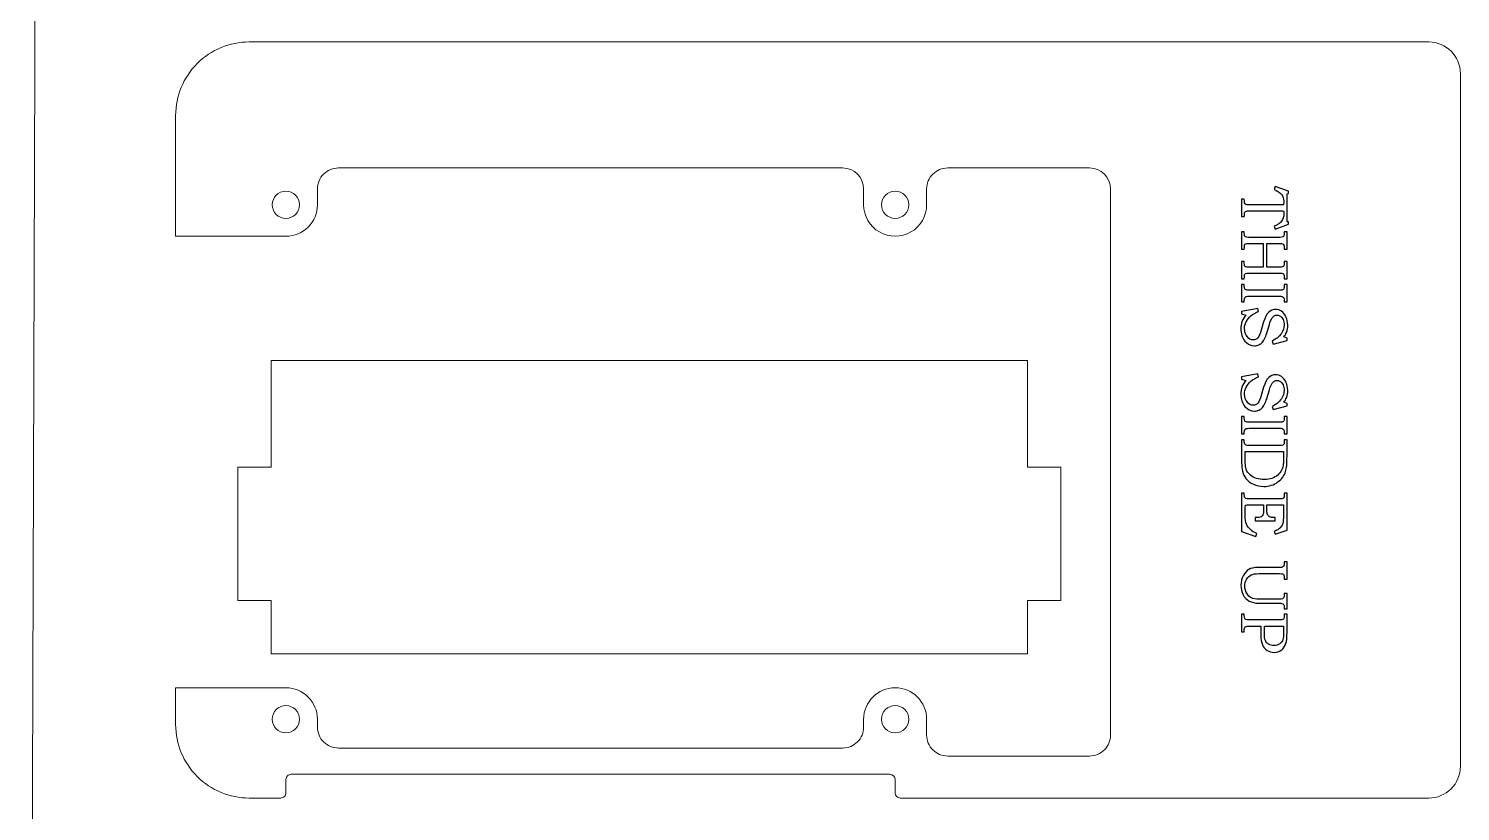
# Model space of a CAD drawing. Header units: inches. Extents: x -11.8 to 10.7, y -6 to 6.
# Drawn here: x 2.1 to 7.47, y -1.45 to 1.48 of the extents above; entities that cross this region are included whole.
import ezdxf

# ---------------------------------------------------------------- set-up
doc = ezdxf.new("R2010")
doc.units = ezdxf.units.IN
doc.header["$MEASUREMENT"] = 0
doc.layers.add('Layer 1', color=7, linetype='Continuous', plot=False)

msp = doc.modelspace()

# ---------------------------------------------------------------- linework, layer by layer
at = {"layer": 'Layer 1', "color": 250, "lineweight": 9}
for points in [[(2.1393, 6), (2.1393, 6), (2.1007, -6), (2.1007, -6)], [(2.6518, -1.1245), (2.6518, -1.1245), (2.6518, -0.9867), (2.6518, -0.9867)]]:
    msp.add_open_spline(points, degree=3, dxfattribs=at)
at = {"layer": 'Layer 1', "lineweight": 9}
for points, knots in [([(2.6518, 1.159), (2.6518, 1.2321), (2.6808, 1.3022), (2.7325, 1.3539), (2.7842, 1.4055), (2.8543, 1.4346), (2.9274, 1.4346)], [0, 0, 0, 0, 0.5, 0.5, 0.5, 1, 1, 1, 1]), ([(2.6518, 1.159), (2.6518, 1.159), (2.6518, 0.7062), (2.6518, 0.7062), (2.6518, 0.7062), (3.0652, 0.7062), (3.0652, 0.7062)], [0, 0, 0, 0, 0.5, 0.5, 0.5, 1, 1, 1, 1]), ([(3.1833, 0.8834), (3.1833, 0.9043), (3.1916, 0.9243), (3.2063, 0.9391), (3.2211, 0.9538), (3.2411, 0.9621), (3.262, 0.9621)], [0, 0, 0, 0, 0.5, 0.5, 0.5, 1, 1, 1, 1]), ([(5.4667, 0.8834), (5.4667, 0.9043), (5.475, 0.9243), (5.4898, 0.9391), (5.5046, 0.9538), (5.5246, 0.9621), (5.5455, 0.9621)], [0, 0, 0, 0, 0.5, 0.5, 0.5, 1, 1, 1, 1]), ([(3.1163, 0.8243), (3.1163, 0.7961), (3.0934, 0.7732), (3.0652, 0.7732), (3.0369, 0.7732), (3.014, 0.7961), (3.014, 0.8243), (3.014, 0.8526), (3.0369, 0.8755), (3.0652, 0.8755), (3.0934, 0.8755), (3.1163, 0.8526), (3.1163, 0.8243)], [0, 0, 0, 0, 0.25, 0.25, 0.25, 0.5, 0.5, 0.5, 0.75, 0.75, 0.75, 1, 1, 1, 1]), ([(5.3998, 0.8243), (5.3998, 0.7961), (5.3769, 0.7732), (5.3486, 0.7732), (5.3204, 0.7732), (5.2974, 0.7961), (5.2974, 0.8243), (5.2974, 0.8526), (5.3204, 0.8755), (5.3486, 0.8755), (5.3769, 0.8755), (5.3998, 0.8526), (5.3998, 0.8243)], [0, 0, 0, 0, 0.25, 0.25, 0.25, 0.5, 0.5, 0.5, 0.75, 0.75, 0.75, 1, 1, 1, 1]), ([(3.1833, 0.8243), (3.1833, 0.793), (3.1708, 0.763), (3.1487, 0.7408), (3.1265, 0.7187), (3.0965, 0.7062), (3.0652, 0.7062)], [0, 0, 0, 0, 0.5, 0.5, 0.5, 1, 1, 1, 1]), ([(5.4667, 0.8243), (5.4667, 0.7821), (5.4442, 0.7431), (5.4077, 0.7221), (5.3711, 0.701), (5.3261, 0.701), (5.2896, 0.7221), (5.253, 0.7431), (5.2305, 0.7821), (5.2305, 0.8243)], [0, 0, 0, 0, 0.333333, 0.333333, 0.333333, 0.666667, 0.666667, 0.666667, 1, 1, 1, 1]), ([(5.2305, -1.1048), (5.2305, -1.0396), (5.2834, -0.9867), (5.3486, -0.9867), (5.4139, -0.9867), (5.4667, -1.0396), (5.4667, -1.1048)], [0, 0, 0, 0, 0.5, 0.5, 0.5, 1, 1, 1, 1]), ([(3.1163, -1.1048), (3.1163, -1.1331), (3.0934, -1.156), (3.0652, -1.156), (3.0369, -1.156), (3.014, -1.1331), (3.014, -1.1048), (3.014, -1.0765), (3.0369, -1.0536), (3.0652, -1.0536), (3.0934, -1.0536), (3.1163, -1.0765), (3.1163, -1.1048)], [0, 0, 0, 0, 0.25, 0.25, 0.25, 0.5, 0.5, 0.5, 0.75, 0.75, 0.75, 1, 1, 1, 1]), ([(5.3998, -1.1048), (5.3998, -1.1331), (5.3769, -1.156), (5.3486, -1.156), (5.3204, -1.156), (5.2974, -1.1331), (5.2974, -1.1048), (5.2974, -1.0765), (5.3204, -1.0536), (5.3486, -1.0536), (5.3769, -1.0536), (5.3998, -1.0765), (5.3998, -1.1048)], [0, 0, 0, 0, 0.25, 0.25, 0.25, 0.5, 0.5, 0.5, 0.75, 0.75, 0.75, 1, 1, 1, 1]), ([(2.9274, -1.4001), (2.8543, -1.4001), (2.7842, -1.371), (2.7325, -1.3194), (2.6808, -1.2677), (2.6518, -1.1976), (2.6518, -1.1245)], [0, 0, 0, 0, 0.5, 0.5, 0.5, 1, 1, 1, 1]), ([(3.262, -1.2126), (3.2411, -1.2126), (3.2211, -1.2043), (3.2063, -1.1895), (3.1916, -1.1748), (3.1833, -1.1547), (3.1833, -1.1339)], [0, 0, 0, 0, 0.5, 0.5, 0.5, 1, 1, 1, 1]), ([(5.2305, -1.1339), (5.2305, -1.1547), (5.2222, -1.1748), (5.2075, -1.1895), (5.1927, -1.2043), (5.1727, -1.2126), (5.1518, -1.2126)], [0, 0, 0, 0, 0.5, 0.5, 0.5, 1, 1, 1, 1]), ([(5.5455, -1.2426), (5.5246, -1.2426), (5.5046, -1.2343), (5.4898, -1.2195), (5.475, -1.2048), (5.4667, -1.1847), (5.4667, -1.1639)], [0, 0, 0, 0, 0.5, 0.5, 0.5, 1, 1, 1, 1]), ([(6.1557, -1.1639), (6.1557, -1.1847), (6.1474, -1.2048), (6.1327, -1.2195), (6.1179, -1.2343), (6.0979, -1.2426), (6.077, -1.2426)], [0, 0, 0, 0, 0.5, 0.5, 0.5, 1, 1, 1, 1]), ([(7.4671, -1.282), (7.4671, -1.3133), (7.4547, -1.3433), (7.4325, -1.3655), (7.4104, -1.3876), (7.3803, -1.4001), (7.349, -1.4001)], [0, 0, 0, 0, 0.5, 0.5, 0.5, 1, 1, 1, 1]), ([(3.0652, -1.3307), (3.0652, -1.3255), (3.0672, -1.3205), (3.0709, -1.3168), (3.0746, -1.3131), (3.0796, -1.311), (3.0849, -1.311)], [0, 0, 0, 0, 0.5, 0.5, 0.5, 1, 1, 1, 1]), ([(3.0652, -1.3804), (3.0652, -1.3856), (3.0631, -1.3906), (3.0594, -1.3943), (3.0557, -1.398), (3.0507, -1.4001), (3.0455, -1.4001)], [0, 0, 0, 0, 0.5, 0.5, 0.5, 1, 1, 1, 1]), ([(5.3683, -1.4001), (5.3631, -1.4001), (5.3581, -1.398), (5.3544, -1.3943), (5.3507, -1.3906), (5.3486, -1.3856), (5.3486, -1.3804)], [0, 0, 0, 0, 0.5, 0.5, 0.5, 1, 1, 1, 1])]:
    msp.add_open_spline(points, degree=3, knots=knots, dxfattribs=at)
for points in [[(7.349, 1.4346), (7.349, 1.4346), (2.9274, 1.4346), (2.9274, 1.4346)], [(7.349, 1.4346), (7.4143, 1.4346), (7.4671, 1.3817), (7.4671, 1.3165)], [(7.4671, -1.282), (7.4671, -1.282), (7.4671, 1.3165), (7.4671, 1.3165)], [(5.1518, 0.9621), (5.1518, 0.9621), (3.262, 0.9621), (3.262, 0.9621)], [(5.1518, 0.9621), (5.1953, 0.9621), (5.2305, 0.9269), (5.2305, 0.8834)], [(6.077, 0.9621), (6.077, 0.9621), (5.5455, 0.9621), (5.5455, 0.9621)], [(6.077, 0.9621), (6.1205, 0.9621), (6.1557, 0.9269), (6.1557, 0.8834)], [(3.1833, 0.8834), (3.1833, 0.8834), (3.1833, 0.8243), (3.1833, 0.8243)], [(5.2305, 0.8243), (5.2305, 0.8243), (5.2305, 0.8834), (5.2305, 0.8834)], [(5.4667, 0.8834), (5.4667, 0.8834), (5.4667, 0.8243), (5.4667, 0.8243)], [(6.1557, -1.1639), (6.1557, -1.1639), (6.1557, 0.8834), (6.1557, 0.8834)], [(2.6518, -0.9867), (2.6518, -0.9867), (3.0652, -0.9867), (3.0652, -0.9867)], [(3.0652, -0.9867), (3.1304, -0.9867), (3.1833, -1.0396), (3.1833, -1.1048)], [(3.1833, -1.1048), (3.1833, -1.1048), (3.1833, -1.1339), (3.1833, -1.1339)], [(5.2305, -1.1339), (5.2305, -1.1339), (5.2305, -1.1048), (5.2305, -1.1048)], [(5.4667, -1.1048), (5.4667, -1.1048), (5.4667, -1.1639), (5.4667, -1.1639)], [(3.262, -1.2126), (3.262, -1.2126), (5.1518, -1.2126), (5.1518, -1.2126)], [(5.5455, -1.2426), (5.5455, -1.2426), (6.077, -1.2426), (6.077, -1.2426)], [(3.0652, -1.3804), (3.0652, -1.3804), (3.0652, -1.3307), (3.0652, -1.3307)], [(3.0849, -1.311), (3.0849, -1.311), (5.3289, -1.311), (5.3289, -1.311)], [(5.3289, -1.311), (5.3398, -1.311), (5.3486, -1.3198), (5.3486, -1.3307)], [(5.3486, -1.3307), (5.3486, -1.3307), (5.3486, -1.3804), (5.3486, -1.3804)], [(2.9274, -1.4001), (2.9274, -1.4001), (3.0455, -1.4001), (3.0455, -1.4001)], [(5.3683, -1.4001), (5.3683, -1.4001), (7.349, -1.4001), (7.349, -1.4001)]]:
    msp.add_open_spline(points, degree=3, dxfattribs=at)
at = {"layer": 'Layer 1', "color": 250}
for points, knots in [([(6.8232, 0.8746), (6.8232, 0.8746), (6.8232, 0.8661), (6.8232, 0.8661), (6.8232, 0.8661), (6.8174, 0.8649), (6.8174, 0.8649), (6.8174, 0.8649), (6.8174, 0.7608), (6.8174, 0.7608), (6.8174, 0.7608), (6.8232, 0.7599), (6.8232, 0.7599), (6.8232, 0.7599), (6.8232, 0.7509), (6.8232, 0.7509), (6.8232, 0.7509), (6.7732, 0.7329), (6.7732, 0.7329), (6.7732, 0.7329), (6.7692, 0.7439), (6.7692, 0.7439), (6.7825, 0.7492), (6.7919, 0.7554), (6.7973, 0.7627), (6.8027, 0.7699), (6.8054, 0.7792), (6.8054, 0.7905), (6.8054, 0.7952), (6.8052, 0.798), (6.8049, 0.7989), (6.8045, 0.7998), (6.8039, 0.8005), (6.803, 0.8008), (6.8021, 0.8012), (6.7992, 0.8014), (6.7945, 0.8014), (6.7945, 0.8014), (6.6764, 0.8014), (6.6764, 0.8014), (6.6708, 0.8014), (6.667, 0.8011), (6.665, 0.8005), (6.663, 0.7999), (6.6615, 0.799), (6.6605, 0.7978), (6.6594, 0.7967), (6.6587, 0.7952), (6.6582, 0.7932), (6.6577, 0.7912), (6.6575, 0.7867), (6.6574, 0.7799), (6.6574, 0.7799), (6.6472, 0.7799), (6.6472, 0.7799), (6.6472, 0.7799), (6.6472, 0.8451), (6.6472, 0.8451), (6.6472, 0.8451), (6.6574, 0.8451), (6.6574, 0.8451), (6.6575, 0.8379), (6.6577, 0.8335), (6.6582, 0.8318), (6.659, 0.829), (6.6605, 0.8269), (6.6628, 0.8257), (6.6651, 0.8245), (6.6693, 0.8239), (6.6754, 0.8239), (6.6754, 0.8239), (6.796, 0.8239), (6.796, 0.8239), (6.7997, 0.8239), (6.802, 0.824), (6.8029, 0.8244), (6.8037, 0.8248), (6.8043, 0.8255), (6.8047, 0.8265), (6.8052, 0.8275), (6.8054, 0.8296), (6.8054, 0.8327), (6.8054, 0.8416), (6.8043, 0.8487), (6.802, 0.854), (6.7997, 0.8593), (6.7959, 0.8644), (6.7904, 0.8691), (6.785, 0.8738), (6.7779, 0.8778), (6.7692, 0.8811), (6.7692, 0.8811), (6.7732, 0.8921), (6.7732, 0.8921), (6.7732, 0.8921), (6.8232, 0.8746), (6.8232, 0.8746)], [0, 0, 0, 0, 0.03125, 0.03125, 0.03125, 0.0625, 0.0625, 0.0625, 0.09375, 0.09375, 0.09375, 0.125, 0.125, 0.125, 0.15625, 0.15625, 0.15625, 0.1875, 0.1875, 0.1875, 0.21875, 0.21875, 0.21875, 0.25, 0.25, 0.25, 0.28125, 0.28125, 0.28125, 0.3125, 0.3125, 0.3125, 0.34375, 0.34375, 0.34375, 0.375, 0.375, 0.375, 0.40625, 0.40625, 0.40625, 0.4375, 0.4375, 0.4375, 0.46875, 0.46875, 0.46875, 0.5, 0.5, 0.5, 0.53125, 0.53125, 0.53125, 0.5625, 0.5625, 0.5625, 0.59375, 0.59375, 0.59375, 0.625, 0.625, 0.625, 0.65625, 0.65625, 0.65625, 0.6875, 0.6875, 0.6875, 0.71875, 0.71875, 0.71875, 0.75, 0.75, 0.75, 0.78125, 0.78125, 0.78125, 0.8125, 0.8125, 0.8125, 0.84375, 0.84375, 0.84375, 0.875, 0.875, 0.875, 0.90625, 0.90625, 0.90625, 0.9375, 0.9375, 0.9375, 0.96875, 0.96875, 0.96875, 1, 1, 1, 1]), ([(6.8174, 0.7233), (6.8174, 0.7233), (6.8174, 0.6576), (6.8174, 0.6576), (6.8174, 0.6576), (6.8072, 0.6576), (6.8072, 0.6576), (6.8072, 0.6576), (6.8072, 0.6621), (6.8072, 0.6621), (6.8072, 0.6673), (6.8067, 0.671), (6.8057, 0.6733), (6.8047, 0.6755), (6.803, 0.6771), (6.8005, 0.678), (6.7987, 0.6787), (6.795, 0.6791), (6.7892, 0.6791), (6.7892, 0.6791), (6.7417, 0.6791), (6.7417, 0.6791), (6.7417, 0.6791), (6.7417, 0.5906), (6.7417, 0.5906), (6.7417, 0.5906), (6.7879, 0.5906), (6.7879, 0.5906), (6.7942, 0.5906), (6.798, 0.5908), (6.7993, 0.5912), (6.8019, 0.5918), (6.8039, 0.5932), (6.8052, 0.5954), (6.8065, 0.5975), (6.8072, 0.6008), (6.8072, 0.6052), (6.8072, 0.6052), (6.8072, 0.6118), (6.8072, 0.6118), (6.8072, 0.6118), (6.8174, 0.6118), (6.8174, 0.6118), (6.8174, 0.6118), (6.8174, 0.5468), (6.8174, 0.5468), (6.8174, 0.5468), (6.8072, 0.5468), (6.8072, 0.5468), (6.8072, 0.5468), (6.8072, 0.5527), (6.8072, 0.5527), (6.8072, 0.5572), (6.8067, 0.5605), (6.8056, 0.5624), (6.8046, 0.5643), (6.8032, 0.5657), (6.8015, 0.5664), (6.7997, 0.5672), (6.796, 0.5676), (6.7902, 0.5676), (6.7902, 0.5676), (6.6742, 0.5676), (6.6742, 0.5676), (6.6677, 0.5676), (6.6636, 0.5672), (6.6619, 0.5664), (6.6601, 0.5655), (6.6589, 0.5639), (6.6582, 0.5615), (6.6577, 0.56), (6.6574, 0.5551), (6.6574, 0.5468), (6.6574, 0.5468), (6.6472, 0.5468), (6.6472, 0.5468), (6.6472, 0.5468), (6.6472, 0.6118), (6.6472, 0.6118), (6.6472, 0.6118), (6.6574, 0.6118), (6.6574, 0.6118), (6.6574, 0.6118), (6.6574, 0.6071), (6.6574, 0.6071), (6.6574, 0.6011), (6.6578, 0.5971), (6.6586, 0.5951), (6.6594, 0.5932), (6.6607, 0.5919), (6.6625, 0.5913), (6.6639, 0.5908), (6.6682, 0.5906), (6.6754, 0.5906), (6.6754, 0.5906), (6.7284, 0.5906), (6.7284, 0.5906), (6.7284, 0.5906), (6.7284, 0.6791), (6.7284, 0.6791), (6.7284, 0.6791), (6.6742, 0.6791), (6.6742, 0.6791), (6.6677, 0.6791), (6.6636, 0.6787), (6.6618, 0.6778), (6.66, 0.677), (6.6588, 0.6753), (6.6582, 0.6728), (6.6577, 0.671), (6.6574, 0.666), (6.6574, 0.6576), (6.6574, 0.6576), (6.6472, 0.6576), (6.6472, 0.6576), (6.6472, 0.6576), (6.6472, 0.7233), (6.6472, 0.7233), (6.6472, 0.7233), (6.6574, 0.7233), (6.6574, 0.7233), (6.6574, 0.7233), (6.6574, 0.7192), (6.6574, 0.7192), (6.6574, 0.7128), (6.6577, 0.7089), (6.6585, 0.7073), (6.6592, 0.7057), (6.6605, 0.7044), (6.6625, 0.7035), (6.6644, 0.7025), (6.6679, 0.7021), (6.6729, 0.7021), (6.6729, 0.7021), (6.7902, 0.7021), (6.7902, 0.7021), (6.7955, 0.7021), (6.7991, 0.7025), (6.8012, 0.7034), (6.8032, 0.7042), (6.8047, 0.7056), (6.8057, 0.7074), (6.8067, 0.7092), (6.8072, 0.7122), (6.8072, 0.7165), (6.8072, 0.7165), (6.8072, 0.7233), (6.8072, 0.7233), (6.8072, 0.7233), (6.8174, 0.7233), (6.8174, 0.7233)], [0, 0, 0, 0, 0.02, 0.02, 0.02, 0.04, 0.04, 0.04, 0.06, 0.06, 0.06, 0.08, 0.08, 0.08, 0.1, 0.1, 0.1, 0.12, 0.12, 0.12, 0.14, 0.14, 0.14, 0.16, 0.16, 0.16, 0.18, 0.18, 0.18, 0.2, 0.2, 0.2, 0.22, 0.22, 0.22, 0.24, 0.24, 0.24, 0.26, 0.26, 0.26, 0.28, 0.28, 0.28, 0.3, 0.3, 0.3, 0.32, 0.32, 0.32, 0.34, 0.34, 0.34, 0.36, 0.36, 0.36, 0.38, 0.38, 0.38, 0.4, 0.4, 0.4, 0.42, 0.42, 0.42, 0.44, 0.44, 0.44, 0.46, 0.46, 0.46, 0.48, 0.48, 0.48, 0.5, 0.5, 0.5, 0.52, 0.52, 0.52, 0.54, 0.54, 0.54, 0.56, 0.56, 0.56, 0.58, 0.58, 0.58, 0.6, 0.6, 0.6, 0.62, 0.62, 0.62, 0.64, 0.64, 0.64, 0.66, 0.66, 0.66, 0.68, 0.68, 0.68, 0.7, 0.7, 0.7, 0.72, 0.72, 0.72, 0.74, 0.74, 0.74, 0.76, 0.76, 0.76, 0.78, 0.78, 0.78, 0.8, 0.8, 0.8, 0.82, 0.82, 0.82, 0.84, 0.84, 0.84, 0.86, 0.86, 0.86, 0.88, 0.88, 0.88, 0.9, 0.9, 0.9, 0.92, 0.92, 0.92, 0.94, 0.94, 0.94, 0.96, 0.96, 0.96, 0.98, 0.98, 0.98, 1, 1, 1, 1]), ([(6.8174, 0.5251), (6.8174, 0.5251), (6.8174, 0.4601), (6.8174, 0.4601), (6.8174, 0.4601), (6.8072, 0.4601), (6.8072, 0.4601), (6.8072, 0.4601), (6.8072, 0.4651), (6.8072, 0.4651), (6.8072, 0.4698), (6.8065, 0.4732), (6.8052, 0.4753), (6.8039, 0.4774), (6.802, 0.479), (6.7997, 0.4799), (6.7972, 0.4809), (6.7926, 0.4814), (6.7857, 0.4814), (6.7857, 0.4814), (6.6759, 0.4814), (6.6759, 0.4814), (6.6704, 0.4814), (6.6664, 0.4808), (6.6641, 0.4798), (6.6617, 0.4787), (6.6601, 0.4772), (6.659, 0.4754), (6.658, 0.4735), (6.6574, 0.47), (6.6574, 0.4651), (6.6574, 0.4651), (6.6574, 0.4601), (6.6574, 0.4601), (6.6574, 0.4601), (6.6472, 0.4601), (6.6472, 0.4601), (6.6472, 0.4601), (6.6472, 0.5251), (6.6472, 0.5251), (6.6472, 0.5251), (6.6574, 0.5251), (6.6574, 0.5251), (6.6574, 0.5251), (6.6574, 0.5197), (6.6574, 0.5197), (6.6574, 0.515), (6.658, 0.5115), (6.6591, 0.5095), (6.6602, 0.5075), (6.6617, 0.5061), (6.6638, 0.5052), (6.6659, 0.5043), (6.67, 0.5039), (6.6759, 0.5039), (6.6759, 0.5039), (6.7879, 0.5039), (6.7879, 0.5039), (6.7943, 0.5039), (6.7986, 0.5043), (6.8007, 0.5052), (6.803, 0.5061), (6.8046, 0.5075), (6.8056, 0.5095), (6.8067, 0.5115), (6.8072, 0.515), (6.8072, 0.5197), (6.8072, 0.5197), (6.8072, 0.5251), (6.8072, 0.5251), (6.8072, 0.5251), (6.8174, 0.5251), (6.8174, 0.5251)], [0, 0, 0, 0, 0.041667, 0.041667, 0.041667, 0.083333, 0.083333, 0.083333, 0.125, 0.125, 0.125, 0.166667, 0.166667, 0.166667, 0.208333, 0.208333, 0.208333, 0.25, 0.25, 0.25, 0.291667, 0.291667, 0.291667, 0.333333, 0.333333, 0.333333, 0.375, 0.375, 0.375, 0.416667, 0.416667, 0.416667, 0.458333, 0.458333, 0.458333, 0.5, 0.5, 0.5, 0.541667, 0.541667, 0.541667, 0.583333, 0.583333, 0.583333, 0.625, 0.625, 0.625, 0.666667, 0.666667, 0.666667, 0.708333, 0.708333, 0.708333, 0.75, 0.75, 0.75, 0.791667, 0.791667, 0.791667, 0.833333, 0.833333, 0.833333, 0.875, 0.875, 0.875, 0.916667, 0.916667, 0.916667, 0.958333, 0.958333, 0.958333, 1, 1, 1, 1]), ([(6.8174, 0.3237), (6.8174, 0.3237), (6.8174, 0.315), (6.8174, 0.315), (6.8174, 0.315), (6.7649, 0.3019), (6.7649, 0.3019), (6.7649, 0.3019), (6.7614, 0.3132), (6.7614, 0.3132), (6.7761, 0.3203), (6.7877, 0.3299), (6.7961, 0.3417), (6.8031, 0.3515), (6.8067, 0.3624), (6.8067, 0.3742), (6.8067, 0.3814), (6.8054, 0.3879), (6.8028, 0.3936), (6.8002, 0.3992), (6.797, 0.4035), (6.7929, 0.4064), (6.7888, 0.4092), (6.7847, 0.4107), (6.7805, 0.4107), (6.7766, 0.4107), (6.773, 0.4096), (6.7694, 0.4074), (6.7658, 0.4052), (6.7626, 0.4018), (6.7599, 0.3973), (6.7572, 0.3928), (6.7543, 0.3855), (6.7513, 0.3752), (6.7513, 0.3752), (6.7422, 0.3433), (6.7422, 0.3433), (6.741, 0.3394), (6.7388, 0.3337), (6.7356, 0.3263), (6.7323, 0.3189), (6.7289, 0.3131), (6.7253, 0.309), (6.7217, 0.3048), (6.7172, 0.3015), (6.712, 0.2992), (6.7067, 0.2968), (6.7011, 0.2957), (6.695, 0.2957), (6.6815, 0.2957), (6.6697, 0.3016), (6.6596, 0.3134), (6.6495, 0.3252), (6.6444, 0.3406), (6.6444, 0.3594), (6.6444, 0.369), (6.6458, 0.3777), (6.6486, 0.3854), (6.6514, 0.393), (6.6564, 0.4012), (6.6635, 0.4101), (6.6635, 0.4101), (6.6472, 0.4157), (6.6472, 0.4157), (6.6472, 0.4157), (6.6472, 0.4243), (6.6472, 0.4243), (6.6472, 0.4243), (6.7084, 0.4357), (6.7084, 0.4357), (6.7084, 0.4357), (6.7107, 0.4244), (6.7107, 0.4244), (6.6994, 0.4202), (6.6898, 0.4147), (6.682, 0.4078), (6.6741, 0.401), (6.6682, 0.3933), (6.6642, 0.385), (6.6602, 0.3766), (6.6582, 0.3681), (6.6582, 0.3595), (6.6582, 0.3477), (6.6617, 0.3375), (6.6687, 0.3287), (6.6747, 0.3213), (6.6816, 0.3177), (6.6897, 0.3177), (6.697, 0.3177), (6.7031, 0.3203), (6.7078, 0.3256), (6.7125, 0.331), (6.7169, 0.3406), (6.7209, 0.3545), (6.7209, 0.3545), (6.7297, 0.385), (6.7297, 0.385), (6.7346, 0.4021), (6.741, 0.4142), (6.7487, 0.4212), (6.7564, 0.4282), (6.7652, 0.4317), (6.7752, 0.4317), (6.783, 0.4317), (6.7902, 0.4294), (6.7968, 0.4248), (6.8035, 0.4203), (6.809, 0.4133), (6.8135, 0.4038), (6.8179, 0.3944), (6.8202, 0.3841), (6.8202, 0.3728), (6.8202, 0.3634), (6.8185, 0.3544), (6.8152, 0.3457), (6.813, 0.3397), (6.8097, 0.334), (6.8055, 0.3289), (6.8055, 0.3289), (6.8174, 0.3237), (6.8174, 0.3237)], [0, 0, 0, 0, 0.025, 0.025, 0.025, 0.05, 0.05, 0.05, 0.075, 0.075, 0.075, 0.1, 0.1, 0.1, 0.125, 0.125, 0.125, 0.15, 0.15, 0.15, 0.175, 0.175, 0.175, 0.2, 0.2, 0.2, 0.225, 0.225, 0.225, 0.25, 0.25, 0.25, 0.275, 0.275, 0.275, 0.3, 0.3, 0.3, 0.325, 0.325, 0.325, 0.35, 0.35, 0.35, 0.375, 0.375, 0.375, 0.4, 0.4, 0.4, 0.425, 0.425, 0.425, 0.45, 0.45, 0.45, 0.475, 0.475, 0.475, 0.5, 0.5, 0.5, 0.525, 0.525, 0.525, 0.55, 0.55, 0.55, 0.575, 0.575, 0.575, 0.6, 0.6, 0.6, 0.625, 0.625, 0.625, 0.65, 0.65, 0.65, 0.675, 0.675, 0.675, 0.7, 0.7, 0.7, 0.725, 0.725, 0.725, 0.75, 0.75, 0.75, 0.775, 0.775, 0.775, 0.8, 0.8, 0.8, 0.825, 0.825, 0.825, 0.85, 0.85, 0.85, 0.875, 0.875, 0.875, 0.9, 0.9, 0.9, 0.925, 0.925, 0.925, 0.95, 0.95, 0.95, 0.975, 0.975, 0.975, 1, 1, 1, 1]), ([(6.8174, 0.0787), (6.8174, 0.0787), (6.8174, 0.07), (6.8174, 0.07), (6.8174, 0.07), (6.7649, 0.0569), (6.7649, 0.0569), (6.7649, 0.0569), (6.7614, 0.0682), (6.7614, 0.0682), (6.7761, 0.0753), (6.7877, 0.0849), (6.7961, 0.0967), (6.8031, 0.1065), (6.8067, 0.1174), (6.8067, 0.1292), (6.8067, 0.1364), (6.8054, 0.1429), (6.8028, 0.1486), (6.8002, 0.1542), (6.797, 0.1585), (6.7929, 0.1614), (6.7888, 0.1642), (6.7847, 0.1657), (6.7805, 0.1657), (6.7766, 0.1657), (6.773, 0.1646), (6.7694, 0.1624), (6.7658, 0.1602), (6.7626, 0.1568), (6.7599, 0.1523), (6.7572, 0.1478), (6.7543, 0.1405), (6.7513, 0.1302), (6.7513, 0.1302), (6.7422, 0.0983), (6.7422, 0.0983), (6.741, 0.0944), (6.7388, 0.0887), (6.7356, 0.0813), (6.7323, 0.0739), (6.7289, 0.0681), (6.7253, 0.064), (6.7217, 0.0598), (6.7172, 0.0565), (6.712, 0.0542), (6.7067, 0.0518), (6.7011, 0.0507), (6.695, 0.0507), (6.6815, 0.0507), (6.6697, 0.0566), (6.6596, 0.0684), (6.6495, 0.0802), (6.6444, 0.0956), (6.6444, 0.1144), (6.6444, 0.124), (6.6458, 0.1327), (6.6486, 0.1404), (6.6514, 0.148), (6.6564, 0.1562), (6.6635, 0.1651), (6.6635, 0.1651), (6.6472, 0.1707), (6.6472, 0.1707), (6.6472, 0.1707), (6.6472, 0.1793), (6.6472, 0.1793), (6.6472, 0.1793), (6.7084, 0.1907), (6.7084, 0.1907), (6.7084, 0.1907), (6.7107, 0.1794), (6.7107, 0.1794), (6.6994, 0.1752), (6.6898, 0.1697), (6.682, 0.1628), (6.6741, 0.156), (6.6682, 0.1483), (6.6642, 0.14), (6.6602, 0.1316), (6.6582, 0.1231), (6.6582, 0.1145), (6.6582, 0.1027), (6.6617, 0.0925), (6.6687, 0.0837), (6.6747, 0.0763), (6.6816, 0.0727), (6.6897, 0.0727), (6.697, 0.0727), (6.7031, 0.0753), (6.7078, 0.0806), (6.7125, 0.086), (6.7169, 0.0956), (6.7209, 0.1095), (6.7209, 0.1095), (6.7297, 0.14), (6.7297, 0.14), (6.7346, 0.1571), (6.741, 0.1692), (6.7487, 0.1762), (6.7564, 0.1832), (6.7652, 0.1867), (6.7752, 0.1867), (6.783, 0.1867), (6.7902, 0.1844), (6.7968, 0.1798), (6.8035, 0.1753), (6.809, 0.1683), (6.8135, 0.1588), (6.8179, 0.1494), (6.8202, 0.1391), (6.8202, 0.1278), (6.8202, 0.1184), (6.8185, 0.1094), (6.8152, 0.1007), (6.813, 0.0947), (6.8097, 0.089), (6.8055, 0.0839), (6.8055, 0.0839), (6.8174, 0.0787), (6.8174, 0.0787)], [0, 0, 0, 0, 0.025, 0.025, 0.025, 0.05, 0.05, 0.05, 0.075, 0.075, 0.075, 0.1, 0.1, 0.1, 0.125, 0.125, 0.125, 0.15, 0.15, 0.15, 0.175, 0.175, 0.175, 0.2, 0.2, 0.2, 0.225, 0.225, 0.225, 0.25, 0.25, 0.25, 0.275, 0.275, 0.275, 0.3, 0.3, 0.3, 0.325, 0.325, 0.325, 0.35, 0.35, 0.35, 0.375, 0.375, 0.375, 0.4, 0.4, 0.4, 0.425, 0.425, 0.425, 0.45, 0.45, 0.45, 0.475, 0.475, 0.475, 0.5, 0.5, 0.5, 0.525, 0.525, 0.525, 0.55, 0.55, 0.55, 0.575, 0.575, 0.575, 0.6, 0.6, 0.6, 0.625, 0.625, 0.625, 0.65, 0.65, 0.65, 0.675, 0.675, 0.675, 0.7, 0.7, 0.7, 0.725, 0.725, 0.725, 0.75, 0.75, 0.75, 0.775, 0.775, 0.775, 0.8, 0.8, 0.8, 0.825, 0.825, 0.825, 0.85, 0.85, 0.85, 0.875, 0.875, 0.875, 0.9, 0.9, 0.9, 0.925, 0.925, 0.925, 0.95, 0.95, 0.95, 0.975, 0.975, 0.975, 1, 1, 1, 1]), ([(6.8174, 0.0301), (6.8174, 0.0301), (6.8174, -0.0349), (6.8174, -0.0349), (6.8174, -0.0349), (6.8072, -0.0349), (6.8072, -0.0349), (6.8072, -0.0349), (6.8072, -0.0299), (6.8072, -0.0299), (6.8072, -0.0252), (6.8065, -0.0218), (6.8052, -0.0197), (6.8039, -0.0176), (6.802, -0.016), (6.7997, -0.0151), (6.7972, -0.0141), (6.7926, -0.0136), (6.7857, -0.0136), (6.7857, -0.0136), (6.6759, -0.0136), (6.6759, -0.0136), (6.6704, -0.0136), (6.6664, -0.0142), (6.6641, -0.0152), (6.6617, -0.0163), (6.6601, -0.0178), (6.659, -0.0196), (6.658, -0.0215), (6.6574, -0.025), (6.6574, -0.0299), (6.6574, -0.0299), (6.6574, -0.0349), (6.6574, -0.0349), (6.6574, -0.0349), (6.6472, -0.0349), (6.6472, -0.0349), (6.6472, -0.0349), (6.6472, 0.0301), (6.6472, 0.0301), (6.6472, 0.0301), (6.6574, 0.0301), (6.6574, 0.0301), (6.6574, 0.0301), (6.6574, 0.0247), (6.6574, 0.0247), (6.6574, 0.02), (6.658, 0.0165), (6.6591, 0.0145), (6.6602, 0.0125), (6.6617, 0.0111), (6.6638, 0.0102), (6.6659, 0.0093), (6.67, 0.0089), (6.6759, 0.0089), (6.6759, 0.0089), (6.7879, 0.0089), (6.7879, 0.0089), (6.7943, 0.0089), (6.7986, 0.0093), (6.8007, 0.0102), (6.803, 0.0111), (6.8046, 0.0125), (6.8056, 0.0145), (6.8067, 0.0165), (6.8072, 0.02), (6.8072, 0.0247), (6.8072, 0.0247), (6.8072, 0.0301), (6.8072, 0.0301), (6.8072, 0.0301), (6.8174, 0.0301), (6.8174, 0.0301)], [0, 0, 0, 0, 0.041667, 0.041667, 0.041667, 0.083333, 0.083333, 0.083333, 0.125, 0.125, 0.125, 0.166667, 0.166667, 0.166667, 0.208333, 0.208333, 0.208333, 0.25, 0.25, 0.25, 0.291667, 0.291667, 0.291667, 0.333333, 0.333333, 0.333333, 0.375, 0.375, 0.375, 0.416667, 0.416667, 0.416667, 0.458333, 0.458333, 0.458333, 0.5, 0.5, 0.5, 0.541667, 0.541667, 0.541667, 0.583333, 0.583333, 0.583333, 0.625, 0.625, 0.625, 0.666667, 0.666667, 0.666667, 0.708333, 0.708333, 0.708333, 0.75, 0.75, 0.75, 0.791667, 0.791667, 0.791667, 0.833333, 0.833333, 0.833333, 0.875, 0.875, 0.875, 0.916667, 0.916667, 0.916667, 0.958333, 0.958333, 0.958333, 1, 1, 1, 1]), ([(6.8072, -0.0566), (6.8072, -0.0566), (6.8174, -0.0566), (6.8174, -0.0566), (6.8174, -0.0566), (6.8174, -0.1174), (6.8174, -0.1174), (6.8174, -0.1453), (6.8157, -0.1647), (6.8122, -0.1757), (6.807, -0.1919), (6.7975, -0.205), (6.7835, -0.2151), (6.768, -0.2263), (6.7502, -0.2318), (6.7302, -0.2318), (6.7165, -0.2318), (6.7038, -0.2291), (6.692, -0.2236), (6.6802, -0.2181), (6.6708, -0.2109), (6.6636, -0.2019), (6.6576, -0.1945), (6.6534, -0.1856), (6.6509, -0.1752), (6.6484, -0.1648), (6.6472, -0.1543), (6.6472, -0.1437), (6.6472, -0.1437), (6.6472, -0.0566), (6.6472, -0.0566), (6.6472, -0.0566), (6.6574, -0.0566), (6.6574, -0.0566), (6.6574, -0.0566), (6.6574, -0.0637), (6.6574, -0.0637), (6.6574, -0.0637), (6.6573, -0.066), (6.6573, -0.066), (6.6573, -0.069), (6.6579, -0.0715), (6.6591, -0.0734), (6.6603, -0.0753), (6.662, -0.0767), (6.664, -0.0775), (6.6655, -0.078), (6.6691, -0.0783), (6.6747, -0.0783), (6.6747, -0.0783), (6.7887, -0.0783), (6.7887, -0.0783), (6.7951, -0.0783), (6.7993, -0.0779), (6.8012, -0.0771), (6.8037, -0.076), (6.8055, -0.0741), (6.8064, -0.0716), (6.8069, -0.0701), (6.8072, -0.0651), (6.8072, -0.0566)], [0, 0, 0, 0, 0.05, 0.05, 0.05, 0.1, 0.1, 0.1, 0.15, 0.15, 0.15, 0.2, 0.2, 0.2, 0.25, 0.25, 0.25, 0.3, 0.3, 0.3, 0.35, 0.35, 0.35, 0.4, 0.4, 0.4, 0.45, 0.45, 0.45, 0.5, 0.5, 0.5, 0.55, 0.55, 0.55, 0.6, 0.6, 0.6, 0.65, 0.65, 0.65, 0.7, 0.7, 0.7, 0.75, 0.75, 0.75, 0.8, 0.8, 0.8, 0.85, 0.85, 0.85, 0.9, 0.9, 0.9, 0.95, 0.95, 0.95, 1, 1, 1, 1]), ([(6.6604, -0.1008), (6.6604, -0.1008), (6.6604, -0.1377), (6.6604, -0.1377), (6.6604, -0.1414), (6.6611, -0.1475), (6.6624, -0.156), (6.6637, -0.1645), (6.6652, -0.1705), (6.6671, -0.1742), (6.6699, -0.1796), (6.6744, -0.1848), (6.6805, -0.1898), (6.6867, -0.1949), (6.694, -0.1988), (6.7026, -0.2015), (6.7112, -0.2042), (6.721, -0.2056), (6.7321, -0.2056), (6.7431, -0.2056), (6.7526, -0.2042), (6.7607, -0.2015), (6.7687, -0.1988), (6.776, -0.1947), (6.7824, -0.1892), (6.7889, -0.1837), (6.7937, -0.1776), (6.7971, -0.1708), (6.8005, -0.1641), (6.8027, -0.1566), (6.8035, -0.1483), (6.804, -0.1438), (6.8042, -0.1364), (6.8042, -0.1259), (6.8042, -0.1259), (6.8042, -0.1008), (6.8042, -0.1008), (6.8042, -0.1008), (6.6604, -0.1008), (6.6604, -0.1008)], [0, 0, 0, 0, 0.076923, 0.076923, 0.076923, 0.153846, 0.153846, 0.153846, 0.230769, 0.230769, 0.230769, 0.307692, 0.307692, 0.307692, 0.384615, 0.384615, 0.384615, 0.461538, 0.461538, 0.461538, 0.538462, 0.538462, 0.538462, 0.615385, 0.615385, 0.615385, 0.692308, 0.692308, 0.692308, 0.769231, 0.769231, 0.769231, 0.846154, 0.846154, 0.846154, 0.923077, 0.923077, 0.923077, 1, 1, 1, 1]), ([(6.8174, -0.2568), (6.8174, -0.2568), (6.8174, -0.3953), (6.8174, -0.3953), (6.8174, -0.3953), (6.7727, -0.4113), (6.7727, -0.4113), (6.7727, -0.4113), (6.7687, -0.4005), (6.7687, -0.4005), (6.776, -0.3978), (6.7817, -0.3949), (6.7859, -0.3917), (6.7901, -0.3885), (6.7937, -0.3847), (6.7966, -0.3802), (6.7995, -0.3758), (6.8015, -0.3713), (6.8025, -0.3668), (6.8034, -0.3622), (6.8039, -0.354), (6.8039, -0.3422), (6.8039, -0.3422), (6.8039, -0.3008), (6.8039, -0.3008), (6.8039, -0.3008), (6.7414, -0.3008), (6.7414, -0.3008), (6.7414, -0.3008), (6.7414, -0.3214), (6.7414, -0.3214), (6.7414, -0.329), (6.7427, -0.3347), (6.7453, -0.3385), (6.7478, -0.3424), (6.751, -0.3451), (6.7549, -0.3466), (6.7577, -0.3477), (6.7627, -0.3483), (6.7698, -0.3483), (6.7698, -0.3483), (6.7727, -0.3483), (6.7727, -0.3483), (6.7727, -0.3483), (6.7727, -0.3603), (6.7727, -0.3603), (6.7727, -0.3603), (6.6979, -0.3603), (6.6979, -0.3603), (6.6979, -0.3603), (6.6979, -0.3483), (6.6979, -0.3483), (6.6979, -0.3483), (6.7044, -0.3483), (6.7044, -0.3483), (6.7101, -0.3483), (6.7142, -0.3479), (6.7167, -0.347), (6.7192, -0.3462), (6.7216, -0.3446), (6.7239, -0.3423), (6.7261, -0.34), (6.7276, -0.3375), (6.7285, -0.3349), (6.7292, -0.3322), (6.7297, -0.3277), (6.7297, -0.3214), (6.7297, -0.3214), (6.7297, -0.3008), (6.7297, -0.3008), (6.7297, -0.3008), (6.6745, -0.3008), (6.6745, -0.3008), (6.6687, -0.3008), (6.6652, -0.301), (6.664, -0.3016), (6.6627, -0.3021), (6.6618, -0.303), (6.6612, -0.3042), (6.6607, -0.3055), (6.6604, -0.3088), (6.6604, -0.3142), (6.6604, -0.3142), (6.6604, -0.3399), (6.6604, -0.3399), (6.6604, -0.3542), (6.6621, -0.3653), (6.6655, -0.3734), (6.669, -0.3814), (6.6742, -0.3885), (6.6812, -0.3946), (6.6867, -0.3994), (6.6944, -0.404), (6.7044, -0.4084), (6.7044, -0.4084), (6.7005, -0.4195), (6.7005, -0.4195), (6.7005, -0.4195), (6.6472, -0.4005), (6.6472, -0.4005), (6.6472, -0.4005), (6.6472, -0.2568), (6.6472, -0.2568), (6.6472, -0.2568), (6.6574, -0.2568), (6.6574, -0.2568), (6.6574, -0.2568), (6.6574, -0.2617), (6.6574, -0.2617), (6.6574, -0.2673), (6.6578, -0.2708), (6.6585, -0.2722), (6.6596, -0.2743), (6.6612, -0.276), (6.6636, -0.2771), (6.6652, -0.2779), (6.6687, -0.2783), (6.6742, -0.2783), (6.6742, -0.2783), (6.7914, -0.2783), (6.7914, -0.2783), (6.7967, -0.2783), (6.8003, -0.2777), (6.8021, -0.2767), (6.8039, -0.2757), (6.8053, -0.2738), (6.8063, -0.2712), (6.8069, -0.2699), (6.8072, -0.265), (6.8072, -0.2568), (6.8072, -0.2568), (6.8174, -0.2568), (6.8174, -0.2568)], [0, 0, 0, 0, 0.022727, 0.022727, 0.022727, 0.045455, 0.045455, 0.045455, 0.068182, 0.068182, 0.068182, 0.090909, 0.090909, 0.090909, 0.113636, 0.113636, 0.113636, 0.136364, 0.136364, 0.136364, 0.159091, 0.159091, 0.159091, 0.181818, 0.181818, 0.181818, 0.204545, 0.204545, 0.204545, 0.227273, 0.227273, 0.227273, 0.25, 0.25, 0.25, 0.272727, 0.272727, 0.272727, 0.295455, 0.295455, 0.295455, 0.318182, 0.318182, 0.318182, 0.340909, 0.340909, 0.340909, 0.363636, 0.363636, 0.363636, 0.386364, 0.386364, 0.386364, 0.409091, 0.409091, 0.409091, 0.431818, 0.431818, 0.431818, 0.454545, 0.454545, 0.454545, 0.477273, 0.477273, 0.477273, 0.5, 0.5, 0.5, 0.522727, 0.522727, 0.522727, 0.545455, 0.545455, 0.545455, 0.568182, 0.568182, 0.568182, 0.590909, 0.590909, 0.590909, 0.613636, 0.613636, 0.613636, 0.636364, 0.636364, 0.636364, 0.659091, 0.659091, 0.659091, 0.681818, 0.681818, 0.681818, 0.704545, 0.704545, 0.704545, 0.727273, 0.727273, 0.727273, 0.75, 0.75, 0.75, 0.772727, 0.772727, 0.772727, 0.795455, 0.795455, 0.795455, 0.818182, 0.818182, 0.818182, 0.840909, 0.840909, 0.840909, 0.863636, 0.863636, 0.863636, 0.886364, 0.886364, 0.886364, 0.909091, 0.909091, 0.909091, 0.931818, 0.931818, 0.931818, 0.954545, 0.954545, 0.954545, 0.977273, 0.977273, 0.977273, 1, 1, 1, 1]), ([(6.8174, -0.5143), (6.8174, -0.5143), (6.8174, -0.58), (6.8174, -0.58), (6.8174, -0.58), (6.8072, -0.58), (6.8072, -0.58), (6.8072, -0.58), (6.8072, -0.5756), (6.8072, -0.5756), (6.8072, -0.5702), (6.8066, -0.5665), (6.8056, -0.5642), (6.8047, -0.5624), (6.8034, -0.561), (6.8014, -0.5601), (6.7995, -0.5592), (6.7955, -0.5588), (6.7897, -0.5588), (6.7897, -0.5588), (6.7131, -0.5588), (6.7131, -0.5588), (6.6994, -0.5588), (6.6893, -0.5605), (6.6827, -0.5637), (6.6761, -0.5671), (6.6706, -0.5726), (6.6661, -0.5803), (6.6617, -0.588), (6.6594, -0.5965), (6.6594, -0.6057), (6.6594, -0.6151), (6.6618, -0.6239), (6.6666, -0.6322), (6.6714, -0.6406), (6.6771, -0.6464), (6.6837, -0.6497), (6.6902, -0.6531), (6.7006, -0.6548), (6.7148, -0.6548), (6.7148, -0.6548), (6.7884, -0.6548), (6.7884, -0.6548), (6.7938, -0.6548), (6.7977, -0.6542), (6.8001, -0.6532), (6.8025, -0.6521), (6.8043, -0.6505), (6.8055, -0.6484), (6.8066, -0.6462), (6.8072, -0.6429), (6.8072, -0.6383), (6.8072, -0.6383), (6.8072, -0.6335), (6.8072, -0.6335), (6.8072, -0.6335), (6.8174, -0.6335), (6.8174, -0.6335), (6.8174, -0.6335), (6.8174, -0.6903), (6.8174, -0.6903), (6.8174, -0.6903), (6.8072, -0.6903), (6.8072, -0.6903), (6.8072, -0.6903), (6.8072, -0.6864), (6.8072, -0.6864), (6.8072, -0.68), (6.806, -0.6755), (6.8035, -0.6731), (6.801, -0.6707), (6.7965, -0.6695), (6.7897, -0.6695), (6.7897, -0.6695), (6.7112, -0.6695), (6.7112, -0.6695), (6.697, -0.6695), (6.685, -0.6668), (6.6755, -0.6615), (6.6659, -0.6561), (6.6583, -0.6482), (6.6527, -0.638), (6.6472, -0.6277), (6.6444, -0.6158), (6.6444, -0.6022), (6.6444, -0.5893), (6.6472, -0.5775), (6.653, -0.5668), (6.6586, -0.5562), (6.6657, -0.5483), (6.6742, -0.5433), (6.6827, -0.5383), (6.6934, -0.5358), (6.7062, -0.5358), (6.7062, -0.5358), (6.7897, -0.5358), (6.7897, -0.5358), (6.795, -0.5358), (6.7988, -0.5353), (6.801, -0.5343), (6.8032, -0.5334), (6.8047, -0.532), (6.8057, -0.5301), (6.8067, -0.5282), (6.8072, -0.525), (6.8072, -0.5204), (6.8072, -0.5204), (6.8072, -0.5143), (6.8072, -0.5143), (6.8072, -0.5143), (6.8174, -0.5143), (6.8174, -0.5143)], [0, 0, 0, 0, 0.027027, 0.027027, 0.027027, 0.054054, 0.054054, 0.054054, 0.081081, 0.081081, 0.081081, 0.108108, 0.108108, 0.108108, 0.135135, 0.135135, 0.135135, 0.162162, 0.162162, 0.162162, 0.189189, 0.189189, 0.189189, 0.216216, 0.216216, 0.216216, 0.243243, 0.243243, 0.243243, 0.27027, 0.27027, 0.27027, 0.297297, 0.297297, 0.297297, 0.324324, 0.324324, 0.324324, 0.351351, 0.351351, 0.351351, 0.378378, 0.378378, 0.378378, 0.405405, 0.405405, 0.405405, 0.432432, 0.432432, 0.432432, 0.459459, 0.459459, 0.459459, 0.486486, 0.486486, 0.486486, 0.513514, 0.513514, 0.513514, 0.540541, 0.540541, 0.540541, 0.567568, 0.567568, 0.567568, 0.594595, 0.594595, 0.594595, 0.621622, 0.621622, 0.621622, 0.648649, 0.648649, 0.648649, 0.675676, 0.675676, 0.675676, 0.702703, 0.702703, 0.702703, 0.72973, 0.72973, 0.72973, 0.756757, 0.756757, 0.756757, 0.783784, 0.783784, 0.783784, 0.810811, 0.810811, 0.810811, 0.837838, 0.837838, 0.837838, 0.864865, 0.864865, 0.864865, 0.891892, 0.891892, 0.891892, 0.918919, 0.918919, 0.918919, 0.945946, 0.945946, 0.945946, 0.972973, 0.972973, 0.972973, 1, 1, 1, 1]), ([(6.8174, -0.711), (6.8174, -0.711), (6.8174, -0.7783), (6.8174, -0.7783), (6.8174, -0.7987), (6.8161, -0.8128), (6.8135, -0.8205), (6.8104, -0.8302), (6.8051, -0.8382), (6.7976, -0.8445), (6.79, -0.8508), (6.7805, -0.854), (6.7689, -0.854), (6.759, -0.854), (6.7505, -0.8516), (6.7433, -0.8468), (6.7347, -0.841), (6.7285, -0.834), (6.7249, -0.8257), (6.7212, -0.8175), (6.7194, -0.8044), (6.7194, -0.7867), (6.7194, -0.7867), (6.7194, -0.7555), (6.7194, -0.7555), (6.7194, -0.7555), (6.6762, -0.7555), (6.6762, -0.7555), (6.6696, -0.7555), (6.6655, -0.7559), (6.6638, -0.7566), (6.6614, -0.7576), (6.6597, -0.7589), (6.6588, -0.7606), (6.6579, -0.7623), (6.6574, -0.7657), (6.6574, -0.7709), (6.6574, -0.7709), (6.6574, -0.7767), (6.6574, -0.7767), (6.6574, -0.7767), (6.6472, -0.7767), (6.6472, -0.7767), (6.6472, -0.7767), (6.6472, -0.711), (6.6472, -0.711), (6.6472, -0.711), (6.6574, -0.711), (6.6574, -0.711), (6.6574, -0.711), (6.6574, -0.715), (6.6574, -0.715), (6.6574, -0.7206), (6.6579, -0.7244), (6.6588, -0.7264), (6.6597, -0.7285), (6.6612, -0.7299), (6.6632, -0.7308), (6.6652, -0.7318), (6.6689, -0.7322), (6.6744, -0.7322), (6.6744, -0.7322), (6.7909, -0.7322), (6.7909, -0.7322), (6.7963, -0.7322), (6.8, -0.7318), (6.8018, -0.731), (6.8037, -0.7301), (6.805, -0.7287), (6.8059, -0.7267), (6.8067, -0.7247), (6.8072, -0.7208), (6.8072, -0.715), (6.8072, -0.715), (6.8072, -0.711), (6.8072, -0.711), (6.8072, -0.711), (6.8174, -0.711), (6.8174, -0.711)], [0, 0, 0, 0, 0.038462, 0.038462, 0.038462, 0.076923, 0.076923, 0.076923, 0.115385, 0.115385, 0.115385, 0.153846, 0.153846, 0.153846, 0.192308, 0.192308, 0.192308, 0.230769, 0.230769, 0.230769, 0.269231, 0.269231, 0.269231, 0.307692, 0.307692, 0.307692, 0.346154, 0.346154, 0.346154, 0.384615, 0.384615, 0.384615, 0.423077, 0.423077, 0.423077, 0.461538, 0.461538, 0.461538, 0.5, 0.5, 0.5, 0.538462, 0.538462, 0.538462, 0.576923, 0.576923, 0.576923, 0.615385, 0.615385, 0.615385, 0.653846, 0.653846, 0.653846, 0.692308, 0.692308, 0.692308, 0.730769, 0.730769, 0.730769, 0.769231, 0.769231, 0.769231, 0.807692, 0.807692, 0.807692, 0.846154, 0.846154, 0.846154, 0.884615, 0.884615, 0.884615, 0.923077, 0.923077, 0.923077, 0.961538, 0.961538, 0.961538, 1, 1, 1, 1]), ([(6.8042, -0.7555), (6.8042, -0.7555), (6.7327, -0.7555), (6.7327, -0.7555), (6.7327, -0.7555), (6.7327, -0.7818), (6.7327, -0.7818), (6.7327, -0.7951), (6.7338, -0.8044), (6.7362, -0.8097), (6.7386, -0.8151), (6.7427, -0.8195), (6.7485, -0.823), (6.7543, -0.8265), (6.7611, -0.8282), (6.769, -0.8282), (6.7775, -0.8282), (6.7847, -0.8262), (6.7904, -0.8221), (6.7962, -0.818), (6.8, -0.8125), (6.8021, -0.8055), (6.8035, -0.8006), (6.8042, -0.7911), (6.8042, -0.7769), (6.8042, -0.7769), (6.8042, -0.7555), (6.8042, -0.7555)], [0, 0, 0, 0, 0.111111, 0.111111, 0.111111, 0.222222, 0.222222, 0.222222, 0.333333, 0.333333, 0.333333, 0.444444, 0.444444, 0.444444, 0.555556, 0.555556, 0.555556, 0.666667, 0.666667, 0.666667, 0.777778, 0.777778, 0.777778, 0.888889, 0.888889, 0.888889, 1, 1, 1, 1])]:
    msp.add_open_spline(points, degree=3, knots=knots, dxfattribs=at)
at = {"layer": 'Layer 1', "color": 250, "lineweight": 9}
msp.add_open_spline([(3.0096, -0.8594), (3.0096, -0.8594), (3.0096, -0.6594), (3.0096, -0.6594), (3.0096, -0.6594), (2.8846, -0.6594), (2.8846, -0.6594), (2.8846, -0.6594), (2.8846, -0.1594), (2.8846, -0.1594), (2.8846, -0.1594), (3.0096, -0.1594), (3.0096, -0.1594), (3.0096, -0.1594), (3.0096, -0.0594), (3.0096, -0.0594), (3.0096, -0.0594), (3.0096, 0.2406), (3.0096, 0.2406), (3.0096, 0.2406), (5.8407, 0.2406), (5.8407, 0.2406), (5.8407, 0.2406), (5.8446, 0.2406), (5.8446, 0.2406), (5.8446, 0.2406), (5.8446, -0.1594), (5.8446, -0.1594), (5.8446, -0.1594), (5.9696, -0.1594), (5.9696, -0.1594), (5.9696, -0.1594), (5.9696, -0.6594), (5.9696, -0.6594), (5.9696, -0.6594), (5.8446, -0.6594), (5.8446, -0.6594), (5.8446, -0.6594), (5.8446, -0.8594), (5.8446, -0.8594), (5.8446, -0.8594), (3.0096, -0.8594), (3.0096, -0.8594)], degree=3, knots=[0, 0, 0, 0, 0.071429, 0.071429, 0.071429, 0.142857, 0.142857, 0.142857, 0.214286, 0.214286, 0.214286, 0.285714, 0.285714, 0.285714, 0.357143, 0.357143, 0.357143, 0.428571, 0.428571, 0.428571, 0.5, 0.5, 0.5, 0.571429, 0.571429, 0.571429, 0.642857, 0.642857, 0.642857, 0.714286, 0.714286, 0.714286, 0.785714, 0.785714, 0.785714, 0.857143, 0.857143, 0.857143, 0.928571, 0.928571, 0.928571, 1, 1, 1, 1], dxfattribs=at)

doc.saveas('drawing.dxf')
